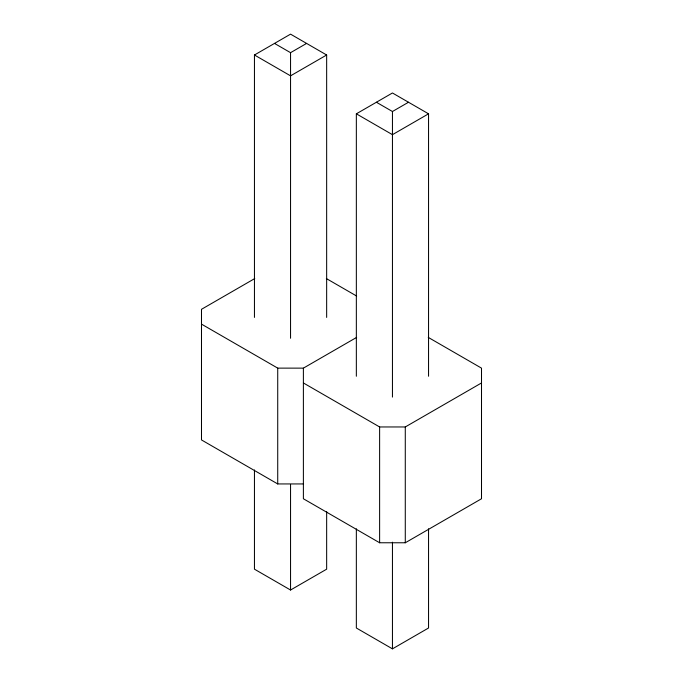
<?xml version="1.0" encoding="UTF-8"?>
<svg xmlns="http://www.w3.org/2000/svg" width="683" height="683" viewBox="0 0 683 683"><rect width="100%" height="100%" fill="white"/><g stroke="black" fill="none" stroke-linecap="round" stroke-linejoin="round"><path stroke-width="1.02" d="M254.452 317.416L254.452 54.999L290.548 34.15L326.653 54.999L326.653 317.416M274.506 43.413L290.548 52.676L306.599 43.413M326.653 54.999L290.548 75.839L254.452 54.999M356.347 376.248L356.347 113.822L392.452 92.982L428.548 113.822L428.548 376.248M376.401 102.245L392.452 111.508L408.494 102.245M428.548 113.822L392.452 134.671L356.347 113.822M254.759 278.553L201.494 309.305L201.494 439.937L277.725 483.94L303.389 483.94M201.494 324.126L277.725 368.128L303.389 368.137L356.654 337.385M303.389 382.958L379.62 426.96L405.284 426.96L481.506 382.958M254.452 469.964L254.452 569.178L290.548 590.018L326.653 569.178L326.653 511.567M303.389 368.137L303.389 498.761L379.62 542.763L405.284 542.772L481.506 498.761L481.506 368.137L428.241 337.385M356.347 528.796L356.347 628.001L392.452 648.85L428.548 628.001L428.548 528.796M326.346 278.553L356.654 296.055M405.284 426.96L405.284 542.772M392.452 111.508L392.452 397.096M392.452 542.174L392.452 648.85M379.62 426.96L379.62 542.763M290.548 52.676L290.548 338.264M290.548 484.409L290.548 590.018M277.725 368.128L277.725 483.94"/></g></svg>
